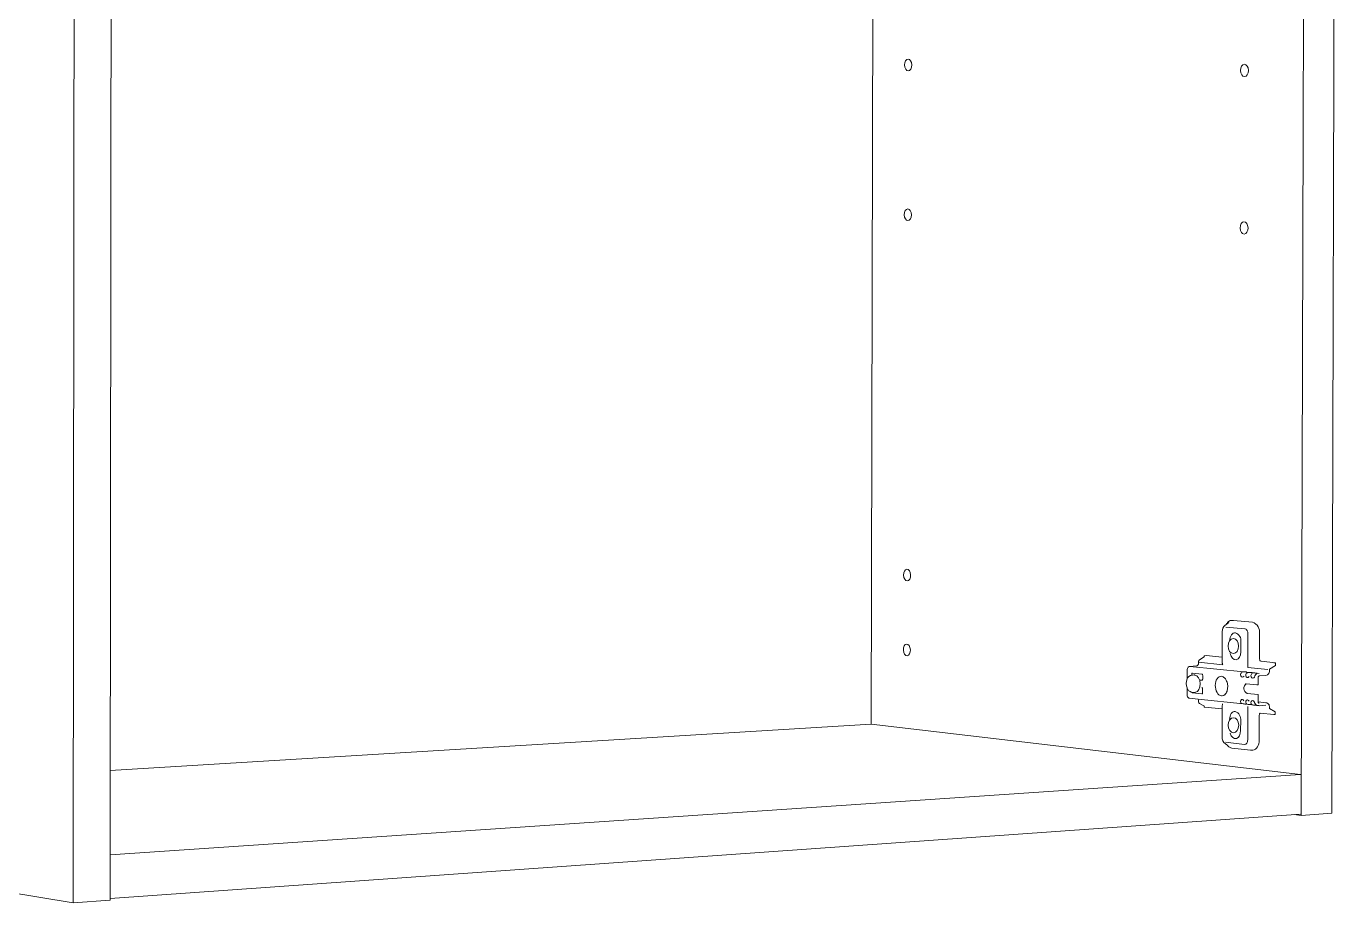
# Model space of a CAD drawing. Header units: metres. Extents: x -11.5 to 7.4, y -3.8 to 5.9.
# Drawn here: x 5.0235 to 5.2689, y 0.0971 to 0.2612 of the extents above; entities that cross this region are included whole.
import ezdxf

# ---------------------------------------------------------------- set-up
doc = ezdxf.new("R2010")
doc.units = ezdxf.units.M
doc.header["$MEASUREMENT"] = 0
doc.layers.add('PDF11_Geometry_Num_Penna__7_Num_Penna__7', color=7, linetype='Continuous', lineweight=18)

msp = doc.modelspace()

# ---------------------------------------------------------------- linework, layer by layer
at = {"layer": 'PDF11_Geometry_Num_Penna__7_Num_Penna__7', "color": 7, "linetype": 'Continuous', "lineweight": 18, "flags": 128}
for points in [[(5.032286057276846, 0.0970883695838447), (4.95841474740252, 0.1092591810941297), (4.958578138735001, 0.3965895960425927), (5.032636181560727, 0.4056903704110386)], [(5.032636427261981, 0.4056900018591616), (5.032286302978095, 0.0970880010319668)], [(5.03958756137801, 0.3963160076986609), (5.039257093194275, 0.1067976231024907)], [(5.262439088206536, 0.1134518272556617), (5.263216732668635, 0.3924013725035946)], [(5.26812572082993, 0.1138579714249657), (5.268900908279512, 0.3920716414236143)], [(5.182322175360868, 0.3465284573810914), (5.181851657463577, 0.1305595140193248)], [(5.249342965781794, 0.1499662273965301), (5.249229943205943, 0.1499539423339371), (5.249113235111317, 0.1499244581837162), (5.248997755522948, 0.1498740894270867), (5.24889333249091, 0.1498237206704589), (5.248796280496434, 0.1497536958136809), (5.248704142526989, 0.1496775284256087), (5.248607090532509, 0.1495792479248692), (5.248534608663215, 0.1494711393740564), (5.24844738471881, 0.149364259329503), (5.248381045380809, 0.1492340376660239), (5.248371217330735, 0.1492266666284685), (5.248829450165433, 0.1495620488372396)], [(5.249342965781794, 0.1499657359940265), (5.249616922677603, 0.1499780210566186)], [(5.249473678847776, 0.1499572593008374), (5.249739036199772, 0.1499707728696897)], [(5.249616554125726, 0.1499776525047398), (5.249671836907394, 0.1499776525047398), (5.249739404751651, 0.1499715099734455)], [(5.252437081646315, 0.1474240793942858), (5.252435853140057, 0.1475493870327282), (5.252412511521129, 0.1476734661649104), (5.252392855420982, 0.1477901742595389), (5.252360914258242, 0.1478945972915744), (5.252322830564205, 0.1479990203236099), (5.252271233301318, 0.1480862442680158), (5.252213493507133, 0.1481636401623483), (5.25215575371295, 0.1482312080066057), (5.252086957362431, 0.1482987758508649), (5.252018161011915, 0.1483344025323818), (5.251938308105062, 0.1483700292138996), (5.251862140716991, 0.1483896853140481), (5.248320357171604, 0.148731210054116)], [(5.252426270791235, 0.1411808105848316), (5.252437327347566, 0.1474240793942858)], [(5.243365914278719, 0.142562757275849), (5.243305717472014, 0.1425037889754064), (5.243245520665312, 0.1424227075622975), (5.2431976089212, 0.1423367121241492), (5.243171810289757, 0.1422408886359294), (5.243161982239682, 0.1421315515788573), (5.243164439252203, 0.1419202485022675), (5.24314846867083, 0.1418023119013805), (5.243114070495572, 0.141689289325531), (5.24305387368887, 0.1415897803185322), (5.242991219869651, 0.1415136129304599), (5.242900310406466, 0.1414632441738304), (5.242806943930765, 0.1414423595674235), (5.241563695596414, 0.1413637351668315)], [(5.244228571373956, 0.1432410155815749), (5.244229799880213, 0.1431255359932075), (5.243366159979969, 0.1425628801264756)], [(5.244320955044648, 0.1433577236762034), (5.244277957325577, 0.1433392960823152), (5.244247244669095, 0.143298755375759), (5.244228817075209, 0.1432410155815749)], [(5.244586066695394, 0.1433720971994372), (5.244320709343398, 0.1433573551243255)], [(5.244585820994143, 0.1433725886019399), (5.247615317429425, 0.1430716045684264), (5.247612860416908, 0.1422767610186995)], [(5.242053501041973, 0.1400860886572239), (5.241995761247788, 0.1400750321008895), (5.241950306516195, 0.1400258918505202)], [(5.243803876760136, 0.1398983729008112), (5.242053255340721, 0.1400863343584744)], [(5.247720968967721, 0.1416594366234314), (5.243161982239682, 0.1421311830269785)], [(5.243953877374388, 0.1396595512840149), (5.243941592311796, 0.1397455467221613), (5.243913336667836, 0.1398241711227532), (5.243865424923724, 0.1398819109169365), (5.24380399961076, 0.1398978814983076)], [(5.247612983267535, 0.1422767610186995), (5.247615440280052, 0.14217848051796), (5.247630182355161, 0.1420863425485166), (5.247638781898978, 0.1419880620477771), (5.247663352024162, 0.1418897815470386), (5.24768300812431, 0.1417853585150031), (5.247721091818345, 0.1416600508765606)], [(5.252109561877599, 0.1403085711407721), (5.252023566439453, 0.1403147136720673), (5.251905629838568, 0.1403220847096227), (5.251780322200126, 0.1403208562033633), (5.251636586967795, 0.1403282272409196)], [(5.256152575976756, 0.1408035363126192), (5.252426516492484, 0.141180687734205)], [(5.254045810592789, 0.1401023049398447), (5.253947530092049, 0.1401133614961783), (5.253834507516199, 0.1401182755212149), (5.25370551435898, 0.1401281035712891), (5.253561779126649, 0.1401268750650306)], [(5.254033894082074, 0.1400153266966901), (5.254102690432592, 0.140054638896987), (5.254182543339443, 0.1400669239595791)], [(5.254540161511507, 0.1400236805392527), (5.254182666190067, 0.1400666782583269)], [(5.257572974913691, 0.1420514529707546), (5.257571746407431, 0.1415293378105771), (5.256507859986929, 0.1408155756739591)], [(5.242051166880078, 0.1397099200406444), (5.241990970073376, 0.1397160625719396), (5.241941829823006, 0.1397160625719396)], [(5.242379792304428, 0.1397465295271694), (5.241942444076138, 0.1397158168706891)], [(5.242485443842719, 0.1397351044189579), (5.242424018529759, 0.1397461609752924), (5.242379792304428, 0.1397461609752924)], [(5.243953754523764, 0.1389639710400337), (5.243936555436132, 0.1388779756018872), (5.243908299792173, 0.1388079507451092), (5.24386284506058, 0.1387588104947408), (5.243802648253876, 0.1387502109509269), (5.243386184631994, 0.1387944371762595)], [(5.243953877374388, 0.1389637253387832), (5.243953877374388, 0.1396590598815122)], [(5.247483375857184, 0.1395018110803283), (5.247638167645848, 0.1394661843988105), (5.247805244497103, 0.139401073567071), (5.247950208235693, 0.1392978790412958), (5.248030061142543, 0.139237682234592), (5.248098857493062, 0.1391639718590376), (5.248233993181579, 0.1389993520203001), (5.248347015757426, 0.1388077050438588), (5.248444067751908, 0.1386062300173423), (5.248526377671277, 0.1383777278531246), (5.248586574477981, 0.1381750243203497), (5.248619744146978, 0.1379637212437608), (5.248641857259649, 0.1377536466734304), (5.248651685309721, 0.1375374295718048), (5.248635714728351, 0.1373261264952168), (5.248613601615686, 0.1371221944561816), (5.248575517921648, 0.1369293189734808), (5.248522692152502, 0.1367352149845216), (5.248436696714354, 0.1365300544392287), (5.248340873226134, 0.1363543780441567), (5.248230307662801, 0.1361983577492332), (5.248097628986804, 0.1360607650481986), (5.248030061142543, 0.1360030252540154), (5.247952665248212, 0.1359514279911265), (5.247876497860139, 0.1359145728033493), (5.247790502421994, 0.1358814031343503), (5.247636939139589, 0.1358482334653512), (5.247468633782072, 0.135847004959091)], [(5.25209273134185, 0.1381209700449428), (5.254077997456781, 0.1379219520309469)], [(5.254078243158034, 0.1379218291803221), (5.254090528220626, 0.1379218291803221), (5.254358342585137, 0.1379328857366549)], [(5.25435772833201, 0.1379331314379062), (5.254367556382082, 0.1393250290296244)], [(5.25454728684781, 0.1395581995176283), (5.254468662447218, 0.1395385434174798), (5.254413379665552, 0.1394881746608512), (5.254376524477776, 0.139412007272778), (5.254367924933961, 0.1393247833283722)], [(5.255792623642799, 0.1396373153207238), (5.254546918295931, 0.1395586909201318)], [(5.241478805813898, 0.1354095338801757), (5.241368240250567, 0.1354377895241399), (5.241273645268606, 0.1354943008120646), (5.241185192817941, 0.1355704682001369), (5.241116396467424, 0.1356748912321715), (5.241064799204537, 0.1357928278330593), (5.24102425849798, 0.1359267350153166), (5.241023029991723, 0.1360594136913136), (5.241023029991723, 0.137328460657109)], [(5.243112841989316, 0.1352338574851046), (5.241478928664526, 0.1354095338801757)], [(5.241921682320356, 0.136511135442837), (5.241933967382947, 0.1365000788865043), (5.241945023939278, 0.1364816512926144), (5.241964680039427, 0.1364509386361332), (5.242002763733463, 0.1364251400046905), (5.2420408474275, 0.1364153119546163)], [(5.241983967587698, 0.1365006931396326), (5.242009766219141, 0.1364503243830049), (5.242041707381883, 0.1364159262077456)], [(5.243943926473687, 0.1371300568962424), (5.24394269796743, 0.1364433218973273), (5.243936555436132, 0.13635732645918), (5.243899700248356, 0.1362787020585889), (5.243853017010505, 0.1362369328457742), (5.243802648253876, 0.1362295618082179), (5.242040970278127, 0.136415066253365)], [(5.243145274554557, 0.1350490901437151), (5.243147731567078, 0.1348390155733865), (5.243150188579596, 0.1347284500100541), (5.243180901236075, 0.1346350835343522), (5.243221441942632, 0.1345490880962057), (5.243276724724295, 0.1344815202519465), (5.243346749581072, 0.1344336085078366), (5.244203018443763, 0.1339630906105489)], [(5.243944295025566, 0.1371305482987459), (5.243932009962975, 0.1372177722431509), (5.243903754319012, 0.1372939396312232), (5.243853385562383, 0.1373529079316675), (5.243805473818274, 0.137378706563112)], [(5.254348145983187, 0.1347047398392505), (5.254360431045781, 0.136079438343339)], [(5.244286188317513, 0.133741959483884), (5.244246876117218, 0.1337591585715137), (5.244217391966995, 0.1338009277843284), (5.244205106904401, 0.1338562105659937), (5.244203878398144, 0.1339630906105489)], [(5.244286679720018, 0.133742573737015), (5.247593818569889, 0.1333863069218353), (5.247588904544852, 0.1337843429498289)], [(5.247697013095665, 0.1343442961027908), (5.247668757451702, 0.1342275880081614), (5.24764418732652, 0.1341317645199425), (5.247624531226371, 0.1340457690817951), (5.247603646619963, 0.1339585451373884), (5.247597504088667, 0.1338713211929825), (5.247588904544852, 0.1337840972485775)], [(5.251618773627037, 0.1343160404588275), (5.251599117526887, 0.1343270970151602), (5.25158191843926, 0.1343270970151602), (5.251554891301556, 0.1343270970151602), (5.25153154968263, 0.1343270970151602), (5.251513122088742, 0.1343258685089017)], [(5.252056736108454, 0.1343022811887247), (5.252027251958232, 0.1343022811887247), (5.251969512164047, 0.1343108807325395), (5.251909315357347, 0.1343096522262792), (5.251840519006828, 0.1343084237200207), (5.25175452356868, 0.1343182517700932), (5.251661157092979, 0.1343170232638347), (5.251619387880165, 0.1343157947575762)], [(5.252387818545321, 0.1275825976519362), (5.25240010360791, 0.1338344660052053)], [(5.252579834073638, 0.1342140744393117), (5.252560177973489, 0.1342140744393117), (5.252541750379603, 0.1342140744393117), (5.252522094279454, 0.1342140744393117), (5.252499981166789, 0.1342251309956444), (5.252480325066639, 0.1342251309956444)], [(5.253023693385101, 0.1341936812354065), (5.252995437741138, 0.1342022807792222), (5.252937697946955, 0.1342010522729629), (5.252877501140251, 0.1342096518167777), (5.252802562258438, 0.1342096518167777), (5.252714109807775, 0.1342157943480737), (5.252628114369626, 0.1342145658418152), (5.252580202625516, 0.1342145658418152)], [(5.253546791350285, 0.1341144425816863), (5.253528363756397, 0.1341144425816863), (5.253509936162509, 0.1341144425816863), (5.25349028006236, 0.1341144425816863), (5.253468166949695, 0.1341132140754278), (5.253448510849546, 0.1341193566067238)], [(5.253993107674267, 0.1340929437221492), (5.253951338461453, 0.1340929437221492), (5.253905883729862, 0.1340978577471876), (5.253838315885602, 0.1340978577471876), (5.253769519535085, 0.134107685797261), (5.25368229559068, 0.1341064572910016), (5.253585243596198, 0.1341150568348164), (5.253547159902165, 0.1341150568348164)], [(5.25363315534031, 0.13470658259864), (5.25366386799679, 0.1346279581980481), (5.253695809159533, 0.1345517908099758), (5.253726521816011, 0.1344657953718285), (5.25376460551005, 0.1343871709712374), (5.253803917710343, 0.1343208316332394), (5.25384322991064, 0.1342532637889802), (5.253893598667268, 0.134195523994797), (5.253942738917639, 0.1341488407569456), (5.253993107674267, 0.134110757062909), (5.254038562405858, 0.1340739018751318), (5.254086474149968, 0.1340554742812436), (5.254124557844005, 0.1340456462311694)], [(5.253904286671725, 0.134148717906319), (5.253943598872018, 0.1341094057060239), (5.25399273912239, 0.1340934351246537)], [(5.254458588695893, 0.1340113709065367), (5.254125663499639, 0.1340457690817951)], [(5.254348145983187, 0.1346981059054517), (5.255770756231387, 0.134544542623046)], [(5.254477753393537, 0.1344777118825435), (5.254525665137647, 0.1344654268199514), (5.254458097293389, 0.134485082920099), (5.254400357499204, 0.1345329946642098), (5.25435981679265, 0.1345993340022078), (5.254348760236319, 0.1346877864528739)], [(5.255778250119569, 0.1340809043608093), (5.254522716722626, 0.1340022799602174)], [(5.254739302376128, 0.1326046083890811), (5.25467173453187, 0.1325358120385651), (5.254613994737687, 0.1324485880941575), (5.254588196106244, 0.1323318799995299), (5.254570997018613, 0.1322065723610883)], [(5.25727309653581, 0.132325737468233), (5.254738688122998, 0.1326046083890811)], [(5.256483658413623, 0.1336657920958118), (5.256481201401103, 0.1338316404408086), (5.256438203682031, 0.1339925747607698), (5.256387834925402, 0.1341363099931012), (5.256306753512293, 0.1342616176315428), (5.256219529567886, 0.1343746402073931), (5.256111421017073, 0.1344618641517998), (5.255994712922448, 0.1345183754397237), (5.255869405284004, 0.134546631083686)], [(5.256483658413623, 0.1336653006933091), (5.25648611542614, 0.1334539976167202), (5.257548773340384, 0.1328692286373219)], [(5.257548773340384, 0.1328693514879467), (5.257556144377938, 0.1323496933402897), (5.257284644494646, 0.1323263517213631)], [(5.039276749294421, 0.1218755718246403), (5.181852271716707, 0.1305586540649442)], [(5.181851903164828, 0.1305591454674477), (5.262315377626232, 0.1211229888902308)], [(5.254561660371042, 0.1275970940257949), (5.254571488421119, 0.1322064495104618)], [(5.251801206806533, 0.126743405026251), (5.248258194754884, 0.1271549546230952)], [(5.252938189349459, 0.1256590025512194), (5.252979958562273, 0.1256528600199225), (5.253006985699976, 0.1256528600199225), (5.253043840887752, 0.1256540885261819), (5.253074553544234, 0.1256540885261819), (5.253105266200714, 0.1256540885261819), (5.253376766084006, 0.1256651450825155)], [(5.262315500476857, 0.1211227431889785), (5.039255618986761, 0.1060563424256671)], [(5.262291421754176, 0.1137031796363024), (5.039242596820413, 0.09787387648600188)], [(5.261093013898289, 0.1136149728868885), (5.262439456758417, 0.1134515815544095)], [(5.262439088206536, 0.1134518272556617), (5.268125843680558, 0.1138584628274693)], [(5.039257584596777, 0.1067970088493624), (5.039246528040444, 0.09758198339880675)], [(5.039246773741697, 0.09758198339880675), (5.032286057276846, 0.09708812388259336)]]:
    msp.add_lwpolyline(points, dxfattribs=at)
for points in [[(5.249738544797271, 0.1499710185709411), (5.253282785355177, 0.1496405503872049, -0.3584590420988691), (5.254611046322665, 0.1474259221536753), (5.254603675285109, 0.1428177951752678), (5.254614731841441, 0.1426998585743817), (5.254645444497923, 0.1425880645047899), (5.254685985204478, 0.1424774989414583), (5.25474618201118, 0.1424050170721625), (5.254823577905514, 0.1423485057842377), (5.254902202306104, 0.1423288496840902), (5.257572974913691, 0.1420512072695033), (5.257311303080472, 0.1420352366881321)], [(5.247615071728173, 0.1430714817178007), (5.247627356790765, 0.1479105678729455, -0.2328756619240502), (5.248124041871376, 0.1490383366189265), (5.248370971629482, 0.1492262980765906)], [(5.251105380861299, 0.1440966701911357), (5.251113980405114, 0.1459431150987722, 0.352754045199506), (5.250085597815506, 0.1476610582516926)], [(5.241950306516195, 0.1400250318961396), (5.241938021453603, 0.1400066043022505), (5.241920822365973, 0.1399869482021021), (5.241912222822158, 0.1399586925581389), (5.241899937759568, 0.1399316654204359), (5.241901166265825, 0.1398997242576963), (5.241902394772085, 0.13986286906992), (5.241941706972382, 0.1397155711694316, 0.2689970502541056), (5.241027698315508, 0.1390177796141883), (5.24103089243178, 0.1406499730302135), (5.241045634506891, 0.1408047648188786), (5.241083718200926, 0.1409534140762458), (5.241152514551445, 0.1410885497647625), (5.241237281483333, 0.1411954298093159), (5.241329419452777, 0.1412851107662414), (5.241443670534885, 0.1413440790666849), (5.241564064148291, 0.1413637351668315), (5.251636586967795, 0.1403281043902931, 0.5578493458790637), (5.25109690416811, 0.1396043913529752)], [(5.252673323399968, 0.1394358402942082), (5.252625411655856, 0.1393756434875044), (5.25257012887419, 0.1393166751870618), (5.252522217130078, 0.1392871910368392), (5.252465705842155, 0.1392601638991371), (5.252415337085527, 0.1392478788365432), (5.252367425341417, 0.1392466503302847), (5.252318285091047, 0.1392650779241729), (5.252267916334418, 0.1392835055180619), (5.252222461602827, 0.1393240462246181), (5.252162264796121, 0.1393609014123944), (5.252111896039496, 0.1394272407503934), (5.252065704204217, 0.1395021796322338, -0.5576065220143392), (5.252605018451952, 0.1402281039807907), (5.252246294624253, 0.1402600451435312), (5.252246294624253, 0.1402797012436796), (5.252226638524107, 0.1402895292937529), (5.252177498273738, 0.1402969003313084), (5.252109930429482, 0.1403091853939005)], [(5.252604649900075, 0.1402288410845465), (5.252737328576073, 0.1402300695908059), (5.25287369277085, 0.140221470046991), (5.252979344309143, 0.1402153275156959), (5.253078116212386, 0.1402051309137438), (5.253145684056644, 0.1401940743574093), (5.253196052813273, 0.1401879318261141), (5.253213251900901, 0.1401756467635211), (5.253562147678524, 0.1401265065131518, 0.5646038977628136), (5.253033275733925, 0.1394004593139417, 0.7059128731800439), (5.253642737689134, 0.1393440708766418, -0.2058265179009495), (5.254182666190067, 0.1400663097064498), (5.254182666190067, 0.1400773662627826), (5.25416178158366, 0.1400847373003371), (5.254112641333291, 0.1400957938566716), (5.254046301995292, 0.1401019363879668)], [(5.24258372434346, 0.136521086343536), (5.242145884712667, 0.1364917250439417), (5.242031633630557, 0.1364904965376805), (5.241914925535928, 0.1365113811440883), (5.241796988935041, 0.1365359512692725), (5.241691337396748, 0.1365826345071248), (5.241584457352195, 0.1366366887825308), (5.241484948345196, 0.1367042566267882), (5.241390353363235, 0.1367890235586762), (5.241290844356236, 0.1368873040594156), (5.241201163399312, 0.1369904985851917), (5.241124996011239, 0.1371268627799669), (5.241043914598128, 0.1372669124935202), (5.241023029991723, 0.137329566312741, -0.206460077211183), (5.24102782116613, 0.1390182710166945)], [(5.251949978914528, 0.1381401347425877), (5.251969635014675, 0.1381401347425877), (5.251986834102304, 0.1381401347425877), (5.251999119164896, 0.1381401347425877), (5.252092485640597, 0.1381204786424401, 0.5523541187115202), (5.252276638728858, 0.1362983581587365), (5.254360185344527, 0.1360796840445921)], [(5.251086953267384, 0.1349847164157438, 0.5435311195376742), (5.251513244939366, 0.1343262370607787), (5.243113333391818, 0.1352339803357312), (5.243131760985705, 0.1351442993788066), (5.243145274554557, 0.1350497043968453)], [(5.247594187121768, 0.1333860612205831), (5.247578585092254, 0.1281474648299366, 0.260621761466116), (5.248224779384634, 0.1268268206012522), (5.248506353019254, 0.1266744858251068), (5.248518638081842, 0.1266560582312177), (5.248605862026253, 0.1265418071491089), (5.248713970577064, 0.1264189565231844), (5.248841735228025, 0.1263022484285576), (5.2489780994228, 0.1262051964340776), (5.249114463617573, 0.1261462281336332), (5.24925205631861, 0.1260860313269303), (5.249395545849689, 0.1260593727411061), (5.252938557901336, 0.1256588797005938)], [(5.251065700109125, 0.1293522609183704), (5.25107675666546, 0.1311974773197484, 0.3465517353267541), (5.250047145569587, 0.1329237743152314)], [(5.252048259415265, 0.1348745194042777, 0.5361385660018454), (5.252480202216013, 0.1342248852943912), (5.252190274738833, 0.1342555979508733)], [(5.253016445198172, 0.1347713248785016, 0.5462143854214423), (5.253448387998921, 0.1341198480092265), (5.253158460521739, 0.1341468751469304)]]:
    msp.add_lwpolyline(points, format="xyb", dxfattribs=at)
for points in [[(5.247589027395479, 0.1422467854659732), (5.247606226483107, 0.1422664415661217), (5.247613597520663, 0.142276269616195)], [(5.242040356024997, 0.1364898822845522), (5.242040356024997, 0.1364714546906631), (5.242020699924851, 0.1364714546906631), (5.242010871874776, 0.1364825112469958)]]:
    msp.add_lwpolyline(points, close=True, dxfattribs=at)
at = {"layer": 'PDF11_Geometry_Num_Penna__7_Num_Penna__7', "color": 7, "linetype": 'Continuous', "lineweight": 18}
for centre, major_axis, ratio in [((5.188774315882849, 0.2539843215597291), (-1.086265502614481e-05, 0.001095457751414341), 0.6111008957644296), ((5.251788754987826, 0.2529692769621326), (-7.494149493858452e-06, 0.001151263541348646), 0.6438529388894322), ((5.188712662658757, 0.2259281665802098), (-1.281204633940544e-05, 0.001099746496239673), 0.6072509287292834), ((5.251710565475166, 0.2234682256377667), (-2.613872715784278e-05, 0.001157276896124937), 0.637794488923063), ((5.188562922629661, 0.1584570837616699), (-4.647975561677951e-05, 0.001093474217226109), 0.6086784511891085), ((5.188529062677638, 0.1444457570350153), (-6.418066878843839e-05, 0.001100466391456917), 0.6009424192443723)]:
    msp.add_ellipse(centre, major_axis=major_axis, ratio=ratio, dxfattribs=at)
for centre, major_axis, ratio, start_param, end_param in [((5.249953887839828, 0.146263033777978), (0.0001024375433607005, 0.001400934552099359), 0.64436835397403, 6.250297480354382, 7.98428986155911), ((5.250082910133635, 0.1441315598396207), (-9.49239268210888e-05, 0.001540750511339534), 0.6609379520456522, 1.764351892805331, 4.649067689407502), ((5.255479152690237, 0.1409583691732186), (-0.0004669637060068509, 0.001284172244748638), 0.7186914171335091, 2.981153259273501, 4.34886494372805), ((5.242500427130141, 0.1381283288674693), (-9.092655584286275e-05, 0.001606697461774581), 0.6221842578241622, 3.133955022222688, 6.207403393217843), ((5.247483984141567, 0.1376734170650975), (-0.0001331746627517559, 0.001830668907733507), 0.6383258960495853, 6.169914312643816, 9.2985626056249), ((5.251602802215617, 0.1549220393585102), (0.0001824696939065633, 0.01557403512454841), 0.1169815361533909, 2.961534753054074, 3.2980086028626), ((5.25140444836415, 0.1342857827103821), (-6.034479523631114e-05, 0.000879240619433036), 0.5279497422240816, 5.478953889001495, 6.89913910214495), ((5.25235541628591, 0.1336552370102719), (-2.52610490409921e-05, 0.001410183465362147), 0.4078875883078006, 5.67156624234875, 6.802096573357964), ((5.253320894580375, 0.134089336226916), (-2.877969578918278e-05, 0.0008717564531439126), 0.5297865665594133, 5.48054987119316, 6.938724951848556), ((5.250005119781889, 0.131350583130831), (-6.203645836055936e-05, 0.001577633738100381), 0.6323240677903831, 6.178519429423174, 7.779838574809376), ((5.250039758243338, 0.1294506226013068), (-0.0001063470957110014, 0.001596440116800685), 0.63920242710991, 1.925384852822113, 4.608235835124654), ((5.251915983522871, 0.1274621371910074), (0.0001178508935373301, 0.0007182422806327194), 0.6371193086584443, 3.148305566323716, 4.983967695390473), ((5.25288807045578, 0.1281432207934845), (-0.0006025121698307603, 0.002457460704539616), 0.6354209946690702, 3.069273433401929, 4.33644127184891)]:
    msp.add_ellipse(centre, major_axis=major_axis, ratio=ratio, start_param=start_param, end_param=end_param, dxfattribs=at)
for points in [[(5.248722078718377, 0.1451626450722783), (5.248722078718377, 0.1459402895343773), (5.249163112465439, 0.1465705132453659), (5.249707340738281, 0.1465705132453659)], [(5.249707340738286, 0.1437547768991889), (5.249163112465439, 0.1437547768991889), (5.248722078718377, 0.1443862291164395), (5.248722078718377, 0.1451626450722792)], [(5.249707340738286, 0.1465705132453667), (5.250252797517385, 0.1465705132453667), (5.250692602758194, 0.1459402895343773), (5.250692602758194, 0.1451626450722774)], [(5.250692602758193, 0.1451626450722783), (5.250692602758193, 0.1443862291164386), (5.250252797517385, 0.1437547768991889), (5.249707340738288, 0.1437547768991889)], [(5.248735346585974, 0.1303437883202019), (5.248735346585974, 0.1311214327823018), (5.249176380333044, 0.131751656493293), (5.249720608605889, 0.131751656493293)], [(5.249720608605886, 0.1289359201471134), (5.249176380333042, 0.1289359201471134), (5.248735346585976, 0.1295661438581028), (5.248735346585976, 0.1303437883202019)], [(5.249720608605886, 0.1317516564932912), (5.250266065384984, 0.1317516564932912), (5.250705870625795, 0.1311214327822992), (5.250705870625795, 0.1303437883202001)], [(5.250705870625795, 0.1303437883202019), (5.250705870625795, 0.1295661438581037), (5.250266065384988, 0.1289359201471107), (5.249720608605884, 0.1289359201471107)]]:
    msp.add_open_spline(points, degree=3, dxfattribs=at)

doc.saveas('drawing.dxf')
